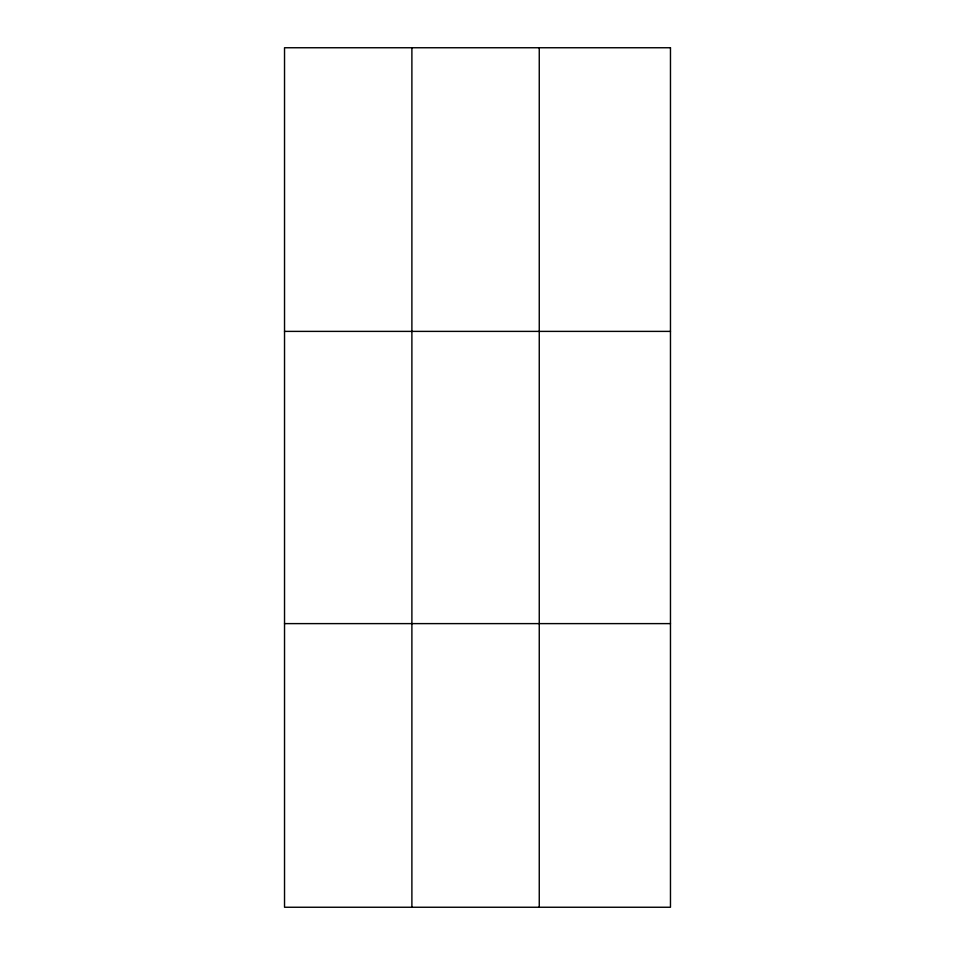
<?xml version="1.0" encoding="UTF-8"?>
<svg xmlns="http://www.w3.org/2000/svg" width="955" height="955" viewBox="0 0 955 955"><rect width="100%" height="100%" fill="white"/><g stroke="black" fill="none" stroke-linecap="round" stroke-linejoin="round"><path stroke-width="1.43" d="M411.892 907.25L411.892 47.75M539.253 907.25L539.253 47.75M284.53 331.385L670.47 331.385M284.53 623.615L670.47 623.615M670.47 47.75L670.47 907.25L284.53 907.25L284.53 47.75L670.47 47.75"/></g></svg>
